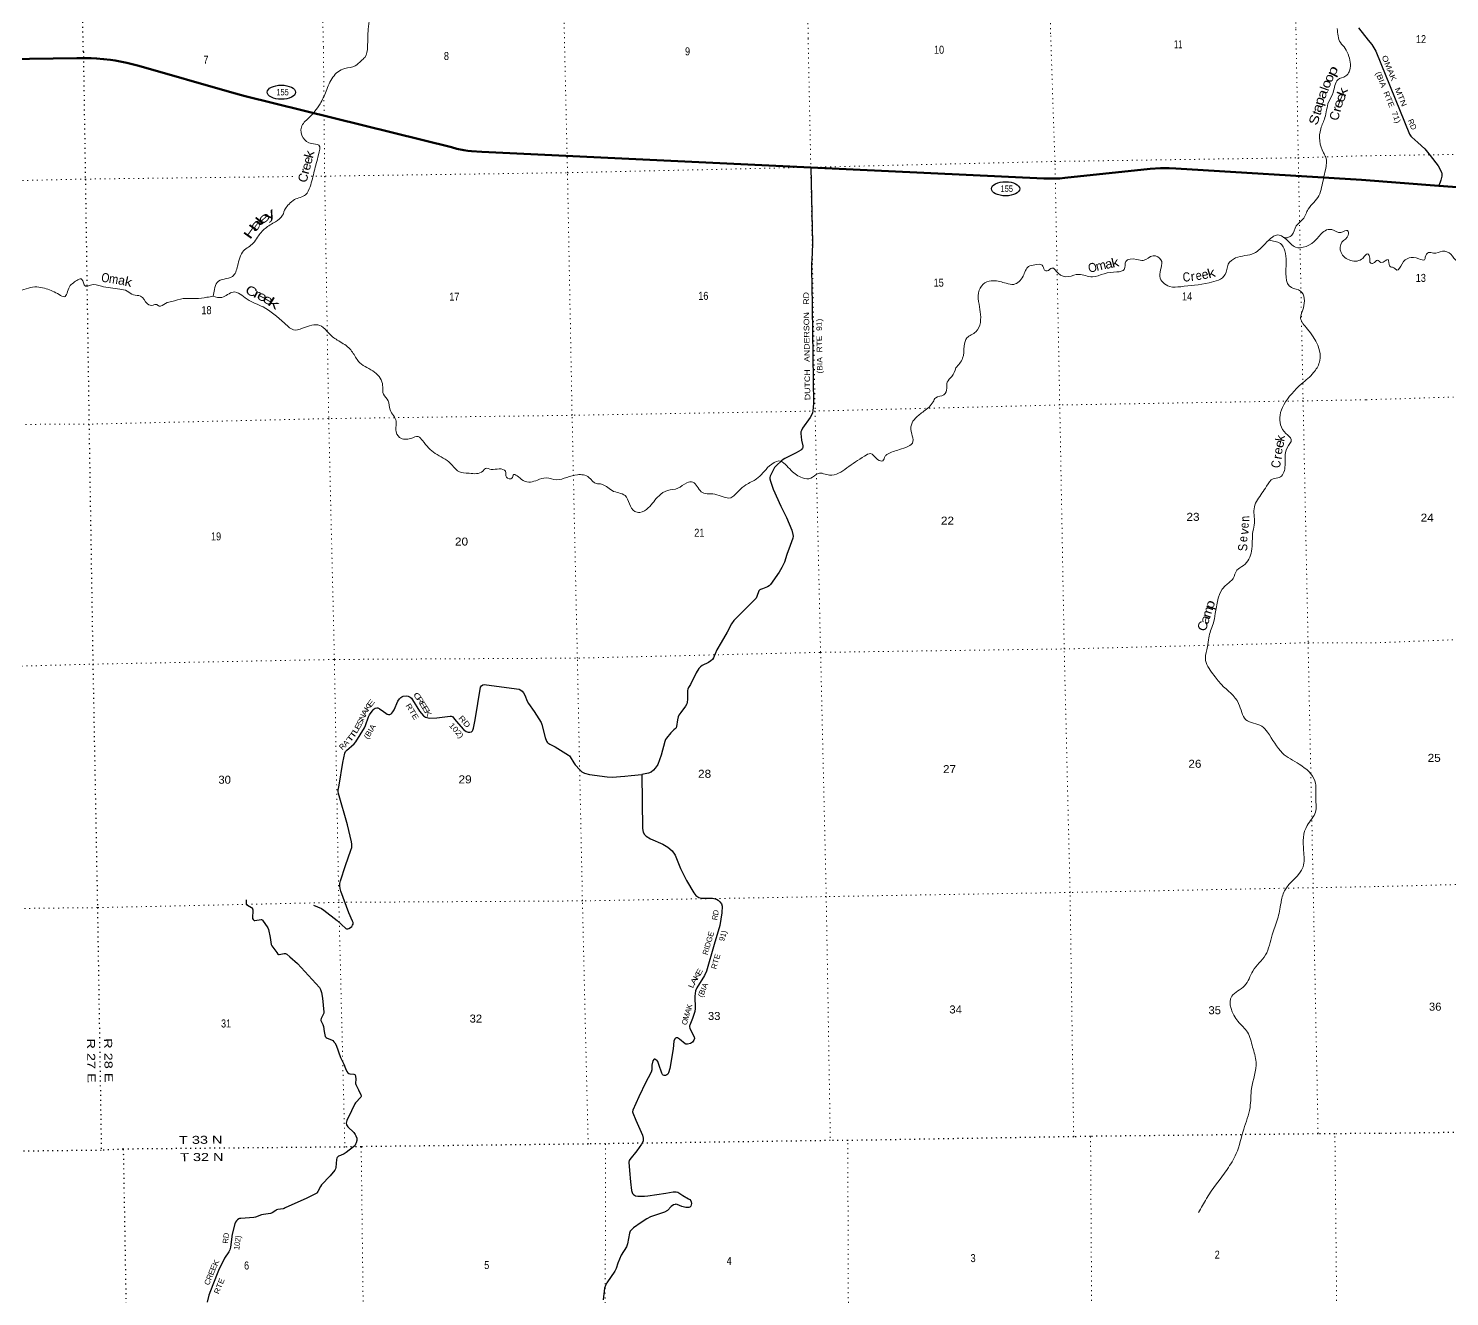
# Model space of a CAD drawing. Header units: feet. Extents: x 244583 to 493183, y 184934 to 372822.
# Drawn here: x 399801 to 430878, y 297849 to 325566 of the extents above; entities that cross this region are included whole.
import ezdxf
from ezdxf.enums import TextEntityAlignment as Align

# ---------------------------------------------------------------- set-up
doc = ezdxf.new("R2010")
doc.units = ezdxf.units.FT
doc.header["$LTSCALE"] = 70
doc.linetypes.add('DOTTED', pattern=[1.5, 0.3, -1.2])
for name, color, linetype, lineweight in [('17', 7, 'Continuous', 25), ('23', 7, 'Continuous', 70), ('29', 7, 'Continuous', 25), ('30', 7, 'Continuous', 25), ('39', 7, 'Continuous', 13), ('6', 7, 'DOTTED', 25), ('7', 7, 'DOTTED', 13)]:
    doc.layers.add(name, color=color, linetype=linetype, lineweight=lineweight)
doc.layers.add('41', color=7, linetype='Continuous')

msp = doc.modelspace()

# ---------------------------------------------------------------- linework, layer by layer
at = {"layer": '17'}
for centre in [(405332.06, 324171.72), (421168.96, 322062.33)]:
    msp.add_ellipse(centre, major_axis=(309.24, -1), ratio=0.500121, dxfattribs=at)
at = {"layer": '23'}
for points in [[(398259.3, 324877.88), (400860.87, 324919.53), (401171.95, 324913.83), (401291.12, 324910.36), (401442.9, 324895.18), (401597.64, 324879.49), (401694.32, 324865.08), (401808.5, 324845.52), (401949.41, 324813.62), (402217.22, 324745.45), (404251.99, 324166.99), (404538.31, 324086), (409051.3, 322968.58), (409165.94, 322938.4), (409321.11, 322905.43), (409410.75, 322893.11), (409488.92, 322884.88), (409715.59, 322869.12), (416911.16, 322526.84)], [(416911.16, 322526.84), (422006.25, 322284.47), (422250.59, 322283.46), (422353.4, 322288.98), (422462.33, 322297.95), (424330.24, 322496.26), (424554.08, 322510.99), (424750, 322515.4), (424891.4, 322505.84), (428952.41, 322257.39)], [(428952.41, 322257.39), (430646.71, 322129.65), (432122.37, 322018.39), (432438.24, 321994.58)]]:
    msp.add_lwpolyline(points, dxfattribs=at)
at = {"layer": '29'}
for points in [[(428888.49, 325576.01), (429100.29, 325307.74), (429176.33, 325212.63), (429267.08, 325070.52), (430003.27, 323255.68), (430031.79, 323208.12), (430050.32, 323189.83), (430184.96, 323073.33), (430335.95, 322937.05), (430452.87, 322791.84), (430625.85, 322566.11), (430699.73, 322425.13), (430706.65, 322390.15), (430706.65, 322337.84), (430687.95, 322249.24), (430646.71, 322129.65)], [(416911.16, 322526.84), (416945.48, 320877.24), (416940.82, 320651.47), (416928.63, 320408.9), (416926.08, 320246), (416932.47, 319987.4), (416970.66, 317368.45), (416952.39, 317210.79), (416945.26, 317164.43), (416923.87, 317115.68), (416893.08, 317061.35), (416727.45, 316828.97), (416702.88, 316781.61), (416693.38, 316750.7), (416691.02, 316714.9), (416709.62, 316569.8), (416733.94, 316445.04), (416733.78, 316409.5), (416729.02, 316392.85), (416712.97, 316371.77), (416688.63, 316351.24), (416593.2, 316292.1), (416339.33, 316163.4), (416308.43, 316145.56), (416267.17, 316114.52), (416158.73, 316012.41), (416115.96, 315967.23), (416092.71, 315926.4), (416023.29, 315780.58), (416016.16, 315752.04), (416016.16, 315723.51), (416025.66, 315673.58), (416089.9, 315495.75), (416257.67, 315123.76), (416380.95, 314876.03), (416496.15, 314598.82), (416520.47, 314503.36), (416524.66, 314471.62), (416519.92, 314427.62), (416455.86, 314265.3), (416388.59, 314065.59), (416334.56, 313900.95), (416278.32, 313781.97), (416220.5, 313684.57), (416030.4, 313413.51), (416001.88, 313383.79), (415964.53, 313358.06), (415850.2, 313314.91), (415811.79, 313304.13), (415792.78, 313293.44), (415776.22, 313272.71), (415731.89, 313148.34), (415711.99, 313112.72), (415619.03, 313018.3), (415227.23, 312627.66), (415172.75, 312550.8), (415078.87, 312372.69), (414947.47, 312145.17), (414851.29, 311983.18), (414785.26, 311813.27), (414759.9, 311776.83), (414725.86, 311746.7), (414670.27, 311705.96), (414535.76, 311642.07), (414498.24, 311612.91), (414462.1, 311575.5), (414405.62, 311479.31), (414276.72, 311223.54), (414238.73, 311160.58), (414221.89, 311123.18), (414214.97, 311094), (414215.49, 310904.71), (414207.84, 310834.82), (414198.34, 310802.72), (414171.61, 310754.07), (414066.92, 310618.16), (414027.25, 310553.06), (414013, 310519.77), (413992.98, 310454.67), (413970.23, 310306.96), (413967.85, 310283.18), (413953.78, 310265.74), (413913.2, 310233.25), (413877.55, 310199.96), (413850.46, 310168.27), (413753.99, 310054.92), (413732.6, 310021.63), (413716.39, 309979.09), (413636.59, 309684.07), (413566.27, 309480.69), (413551.6, 309457.66), (413509.24, 309395.09), (413466.47, 309352.29), (413416.57, 309314.24), (413362.68, 309289.41), (413214.59, 309261.93)], [(407479.71, 310698.41), (407536.15, 310656.5), (407642.34, 310579.28), (407672.88, 310568.79), (407704.12, 310572.14), (407732.63, 310586.41), (407746.89, 310600.68), (407770.65, 310629.21), (407796.31, 310670.79), (407877.85, 310862.76), (407913.22, 310913.35), (407941.74, 310939.51), (407967.88, 310956.15), (407998.77, 310970.42), (408061.57, 310980.34), (408105.7, 310970.42), (408146.09, 310949.02), (408174.61, 310927.62), (408200.28, 310894.7), (408351.88, 310643.61), (408443.12, 310540.04), (408483.3, 310511.3), (408512.03, 310502), (408564.31, 310492.49), (408729.81, 310496.96), (409021.91, 310532.23), (409044.31, 310534.09), (409070.45, 310524.58), (409079.95, 310519.82), (409098.96, 310500.8), (409156.93, 310426.29), (409317.46, 310244.14), (409372.23, 310201.2), (409417.38, 310184.56), (409453.7, 310184.72), (409488.66, 310194.07), (409510.05, 310213.09), (409521.93, 310229.73), (409535.03, 310269.54), (409570.23, 310456.36), (409689.44, 311166.72), (409709.65, 311197.48), (409738.16, 311218.87), (409773.81, 311223.63), (409819.7, 311222.39), (410533.96, 311122.17), (410572.22, 311103.55), (410598.36, 311084.53), (410626.88, 311046.48), (410655.22, 310993.67), (410707.67, 310863.4), (410735.04, 310809.59), (410857.03, 310638.65), (411011.83, 310398.53), (411031.37, 310355.76), (411100.85, 310066.32), (411128.27, 309985.98), (411144.9, 309964.58), (411159.16, 309950.31), (411199.55, 309919.4), (411322.29, 309863.38), (411611.98, 309682.29), (411632.03, 309667.36), (411651.04, 309642.38), (411729.87, 309515.3), (411760.34, 309470), (411857.77, 309358.25), (411900.72, 309319.24), (411929.05, 309301.18), (411959.95, 309288.09), (412069.22, 309262.61), (412458.96, 309207.25), (412564.77, 309203.68), (412841.03, 309220.37), (412979.35, 309235.78), (413214.59, 309261.93)], [(406031.52, 306401.75), (406210.35, 306331.22), (406264.14, 306294.54), (406553.94, 306066.51), (406742.58, 305893.12), (406758.39, 305887.94), (406784.53, 305887.94), (406808.29, 305892.7), (406841.15, 305913.66), (406870.08, 305940.26), (406891.46, 305968.79), (406900.97, 305990.19), (406899.87, 306022.2), (406891.46, 306056.77), (406807.47, 306234.28), (406633.89, 306711.26), (406618.2, 306765.34), (406613.44, 306824.79), (406613.44, 306877.1), (406626.06, 306935.46), (406731.48, 307267.47), (406852.96, 307603.92), (406872.45, 307665.32), (406874.83, 307739.03), (406865.96, 307790.21), (406774.97, 308157.97), (406581.69, 308844.72), (406575.43, 308885.12), (406577.8, 308916.03), (406598.8, 309027.06), (406673.2, 309522.08), (406718.14, 309729.34), (406737, 309762.51), (406758.39, 309783.91), (406922.56, 309926.78), (406962.95, 309974.34), (407148.94, 310277.33), (407174.23, 310328.42), (407239.71, 310520.06), (407262.15, 310561.44), (407342.93, 310676.76), (407361.94, 310693.41), (407385.7, 310710.05), (407418.06, 310716.35), (407442.73, 310719.56), (407473.63, 310702.92), (407479.71, 310698.41)], [(413214.59, 309261.93), (413227.66, 308081.38), (413243.11, 307999.43), (413270.27, 307948.98), (413309.64, 307913.83), (413403.13, 307851.07), (413677.61, 307734.3), (413784.89, 307668.92), (413875.18, 307590.45), (413944.08, 307494.03), (414057.93, 307207.67), (414193.66, 306940.03), (414355.58, 306675.03), (414397.95, 306617.94), (414460.3, 306570.39), (414529.18, 306555.86), (414763.31, 306557.4), (414844.68, 306537.1), (414887.46, 306510.95), (414924.14, 306476.33), (414953.99, 306430.1), (414968.25, 306380.16), (414964.59, 306232.69), (414918.69, 305962.74), (414794.57, 305543.35), (414626.08, 304958.26), (414582, 304863.1), (414416.87, 304600.41), (414388.45, 304530.26), (414371.62, 304411.33), (414380.16, 304144.7), (414374.19, 304076.11), (414323.28, 303927.04), (414262.51, 303777.7), (414257.75, 303763.43), (414257.75, 303746.79), (414266.27, 303717.47), (414293.63, 303651.41), (414362.4, 303523.67), (414367.06, 303489.99), (414355.18, 303453.13), (414321.91, 303411.52), (414280.01, 303382.23), (414212.61, 303363.96), (414179.34, 303363.96), (414165.13, 303371.4), (414036.17, 303477.49), (413993.99, 303504.25), (413963.1, 303506.63), (413948.85, 303499.5), (413934.59, 303485.23), (413915.82, 303432.17), (413898.47, 303263.97), (413827.02, 302833.71), (413796.77, 302742.17), (413780.14, 302711.26), (413763.5, 302694.61), (413734.71, 302681.91), (413701.72, 302680.35), (413677.96, 302689.86), (413663.7, 302704.12), (413649.14, 302728.39), (413589.37, 302921.03), (413561.52, 302984.7), (413540.14, 303013.24), (413523.5, 303025.13), (413506.87, 303037.01), (413487.86, 303037.01), (413475.98, 303032.26), (413452.74, 303002.67), (413436.26, 302903.23), (413433.21, 302803.99), (413418.6, 302753.22), (413355.95, 302631.05)], [(404563.99, 306522.42), (404560.47, 306435.52), (404564.03, 306424.82), (404569.8, 306417.44), (404588.98, 306402.23), (404681.91, 306353.4), (404692.35, 306342.79), (404699.48, 306324.95), (404705.42, 306303.55), (404707.42, 306277.19), (404697.7, 306135.46), (404703.04, 306109.16), (404713.73, 306090.74), (404731.56, 306072.3), (404741.06, 306067.55), (404753.38, 306066.03), (404891.96, 306088.95), (404901.46, 306087.76), (404910.52, 306083.93), (404921.66, 306073.49), (405034.59, 305909), (405048.79, 305874.35), (405090.71, 305694.03), (405109.38, 305542.65), (405112.96, 305530.16), (405122.03, 305512.85), (405229.54, 305365.85)], [(405229.54, 305365.85), (405254.27, 305332.04), (405267.41, 305323.89), (405284.05, 305323.89), (405393.29, 305347.49), (405405.24, 305347.67), (405420.68, 305345.29), (405434.94, 305340.53), (405452.76, 305329.83), (405517.68, 305273.63), (405681.62, 305127.95), (406166.9, 304601.81), (406190.59, 304559.43), (406209.6, 304497.61), (406231.36, 304370.87), (406259.5, 304064.84), (406259.5, 304044.63), (406249.51, 304013.5), (406200.09, 303923.36), (406195.34, 303899.58), (406197.21, 303882.87), (406237.02, 303796.9), (406252.37, 303752.16), (406267.93, 303639.96), (406292.77, 303534.59), (406301.09, 303522.1), (406312.52, 303509.62), (406336.92, 303499.98)], [(406336.92, 303499.98), (406428.35, 303463.87), (406456.74, 303444.82), (406482.87, 303418.07), (406500.7, 303393.7), (406527.29, 303342.92), (406624.68, 303074.36), (406699.81, 302928.58), (406733.77, 302830.34), (406764.47, 302770.12), (406785.86, 302741.58), (406810.24, 302725.02), (406828.63, 302718.99), (406917.74, 302708.29), (406931.71, 302703.66), (406942.69, 302692.84), (406952.19, 302667.87), (406959.69, 302601.23), (406952.19, 302513.31), (406953.38, 302502.61), (406959.65, 302483.98), (407018.16, 302366.11), (407073.39, 302259.48), (407078.15, 302244.02), (407078.15, 302232.13), (407075.77, 302219.05), (407067.45, 302203.6), (406954.59, 302084.11), (406940.52, 302063.05), (406862.4, 301907.56), (406762.98, 301698.99), (406754.99, 301667.4), (406752.61, 301636.48), (406758.55, 301604.38), (406769.03, 301579.87), (406787.07, 301556.83), (406918.88, 301431.83), (406946.28, 301393.36), (406964.1, 301362.44), (406979.55, 301311.32), (406980.3, 301261.47), (406971.23, 301212.64), (406956.97, 301176.97), (406936.77, 301144.87), (406912.07, 301118.34), (406750.25, 300994.48), (406708.72, 300967.94), (406624.54, 300933.28)], [(413355.95, 302631.05), (413305.26, 302532.19), (413147.08, 302217.11), (413014.99, 301925.4), (413010.24, 301889.73), (413015.81, 301862.24), (413081.06, 301704.09), (413225.92, 301374), (413243.11, 301314.31), (413243.11, 301271.51), (413240.73, 301245.35), (413208.95, 301183.58), (413102.41, 301037.51), (412950.83, 300848.26), (412938.95, 300824.48), (412931, 300788.82), (412946.25, 300603.21), (412964.53, 300357.02), (412991.99, 300165.63), (413010.24, 300104.01), (413029.25, 300077.85), (413056.28, 300064.07), (413079.15, 300054.08), (413124.3, 300044.56), (413272.59, 300044.97), (413345.29, 300049.32), (413737.78, 300110.64), (413896.57, 300134.92), (413965.48, 300139.68), (414003.88, 300131.14), (414110.14, 300054.83), (414236.44, 299987.09), (414262.51, 299968.48), (414283.9, 299944.7), (414295.78, 299918.54), (414298.75, 299883.46), (414286.27, 299825.81), (414267.26, 299804.41), (414245.73, 299795.27), (414224.49, 299792.52), (414176.97, 299794.9), (414087.94, 299815.76), (413984.49, 299861.48), (413960.73, 299866.23), (413941.8, 299862.82), (413910.83, 299854.34), (413857.81, 299816.34), (413773.01, 299733.07), (413712.49, 299695.63), (413402.32, 299589.21), (413325.35, 299550.96), (413197.54, 299469.07), (413034.03, 299349.95), (412981.73, 299299.12), (412962.72, 299275.35), (412947.13, 299236.69), (412903.31, 298999.52), (412877.52, 298935.85), (412765.55, 298753.27), (412689.76, 298579.63), (412653.81, 298465.71), (412622.11, 298402.15), (412447.08, 298150.65), (412421.45, 298092.12), (412401.94, 298034.13), (412368.22, 297777.52)], [(406624.54, 300933.28), (406578.41, 300914.29), (406564.9, 300904.13), (406551.83, 300889.86), (406542.32, 300870.84), (406535.18, 300844.53), (406524.51, 300672.88), (406514.42, 300639.87), (406499.55, 300613.44), (406395.91, 300485.43), (406208.46, 300290.06), (406185.85, 300254.01), (406132.42, 300145.01), (406116.98, 300121.83), (406105.11, 300109.35), (406093.58, 300100.2), (405891.35, 300002.39), (405418.37, 299789.53), (405393.43, 299776.45), (405372.47, 299769.67), (405256.78, 299749.11), (405229.46, 299742.57), (405211.6, 299733.49), (405130.84, 299677.77), (405115.4, 299668.86), (405091.69, 299661.9), (404938.37, 299645.08), (404900.38, 299635.1), (404764.91, 299584.44), (404729.79, 299576.46), (404442.92, 299558.88), (404419.16, 299552.35), (404403.29, 299546.43), (404371.64, 299526.19), (404349.06, 299502.41), (404328.87, 299476.26), (404312.24, 299439.15), (404255.47, 299215.43), (404223.12, 298925.79), (404206.76, 298872.63), (404180.35, 298825.93), (404090.75, 298689.95), (403960.13, 298415.96), (403834.13, 298107.71), (403749.2, 297877.25), (403709.85, 297729.76)]]:
    msp.add_lwpolyline(points, dxfattribs=at)
at = {"layer": '39'}
for points in [[(407218.25, 325168.38), (407233.52, 325551.31), (407270.01, 326016.81), (407233.13, 326216.53), (407134.82, 326482.22), (407315.07, 326919.16), (407545.94, 327346.62), (407604.03, 327543.46), (407763.3, 327883.09), (408013.66, 328207.66), (408421.53, 328851.62), (408652.36, 329123.38), (408807.35, 329323.44), (409158.86, 329317.65), (409681.98, 329475.73), (410087.32, 329682.91), (410226.2, 330038.46), (410279.59, 330445.54), (410194.09, 330656.79), (410154.05, 330787.73), (410297.84, 331074.59), (410509.8, 331718.16), (410700.93, 331934.84), (410869.37, 332189.66), (410924.28, 332477.46), (411253.75, 333092.14), (411331.33, 333343.82), (411496.66, 333683.52), (411620.75, 333931.73), (411690.2, 334187.35), (411892.93, 334604.35), (412093.58, 335025.36), (412110.03, 335478.49), (412199.58, 336059.9), (412312.28, 336409.06), (412431.03, 336758.3), (412417.85, 337318.22), (412563.72, 337758.79), (412694.18, 338140.52), (412731.24, 338244.1)], [(428423.43, 325566.4), (428492.63, 325255.63), (428594.84, 325128.97), (428674.03, 324955.25), (428684.72, 324620.18), (428606.36, 324527.26), (428436.85, 324446.14), (428331.07, 324164.64), (428233.5, 323956.08), (428151.42, 323616.61), (428060.79, 323373.88), (428118.75, 322850.14), (428169.74, 322752.46), (428162.77, 322475.52), (428079.72, 322095.62), (428021.98, 321908.28), (427789.24, 321617.46), (427671.76, 321398.29), (427524.14, 321251.07), (427426.47, 321046.54), (427358.97, 321002.39), (427298.75, 320988.72), (427240.42, 320995.28)], [(407218.25, 325168.38), (407156.71, 324933.84), (407077.84, 324861.11), (406947.55, 324746.65), (406716.77, 324692.24), (406459.24, 324501.79), (406309.75, 324192.91), (406179.6, 323916.85), (405927.16, 323607.34), (405770.77, 323409.39), (405809.21, 323172), (405987.98, 323051.34), (406152.45, 323015.16), (406145.72, 322806.92), (406052.01, 322448.96), (405959.9, 322107.21), (405861.5, 321930.95), (405619.92, 321825.76), (405499.41, 321723.68), (405419.09, 321628.69), (405360.3, 321481.73), (405202.39, 321342.32), (404978.01, 321197.17), (404811.37, 321005.01), (404717.86, 320873.32), (404506.16, 320706.27), (404375.5, 320371.61), (404260.24, 320144.41), (404078, 320087.21), (403930.42, 320016.75), (403867.81, 319861.61), (403839.83, 319715.2)], [(420079.84, 318146.79), (420229.87, 318356.7), (420265.34, 318624.27), (420325.37, 318801.57), (420521.77, 318935.9), (420617.48, 319138.35), (420579.29, 319599.99), (420591.13, 319844.73), (420718.2, 320005.57), (420902.73, 320052.73), (421180.81, 319995.23), (421348.95, 319973.28), (421550.36, 320148.15), (421673.95, 320365.46), (421808.29, 320401.23), (421972.08, 320391.3), (422023.27, 320285.55), (422076.25, 320266.71), (422181.62, 320330.02), (422319.88, 320214.38), (422545.82, 320143.42), (422770.69, 320191.62), (423066.88, 320136.6), (423321.5, 320205.77), (423603.18, 320243.3), (423765.25, 320299.99), (423797.07, 320474.54), (424034.21, 320516.99), (424180.16, 320494.48), (424397.57, 320597.03), (424567.38, 320510.49), (424542.43, 320148.24), (424756.09, 319927.47), (424998.51, 319921.58), (425620.18, 320006.23), (425968.82, 320186.9), (426039.74, 320410.94), (426197.65, 320550.34), (426602.86, 320651.66), (426843.73, 320861.88), (427011.47, 321011.64), (427093.25, 321050.1), (427309.73, 320954.66), (427505.84, 320787.98), (427967.83, 320957.42), (428154.75, 321146.06), (428301.51, 321170.03), (428503.03, 321106.52), (428649.38, 321146.64), (428663.99, 321050.05), (428524.71, 320892.94), (428504.27, 320668.18), (428714.66, 320495.81), (428854.35, 320481.22), (428984.81, 320541.18)], [(426926.35, 320935.93), (427178.81, 320864.43), (427304.05, 320471.7), (427421.72, 319903.02), (427617.55, 319825.22), (427681.58, 319457.18), (427620.74, 319233.4), (427768.19, 318996.79), (428031.27, 318270.23), (427905.92, 318042.78), (427641.78, 317795.6), (427251.87, 317337.11), (427170.85, 317112.81), (427298.26, 316714.07), (427416.77, 316581.77), (427324.52, 316401.62), (427279.09, 315972.19), (427153.64, 315748.77), (427023.07, 315723.19), (426877.89, 315559.87), (426677.65, 315261.81), (426608.93, 315108.53), (426611.96, 314757.1), (426578.38, 314572.41), (426547.13, 314141.31), (426371.47, 313829.74), (426228.86, 313723.05), (426146.6, 313547.2), (425977.05, 313389.32), (425707.92, 312554.14), (425653.43, 312397.19), (425610.84, 312248.63), (425585.59, 312054.04), (425537.8, 311794.24), (425703.94, 311459.12), (425887.6, 311227.48), (426265.82, 310810.94), (426426.43, 310455.48), (426771.32, 310312.83), (426897.84, 310182.75), (427224.6, 309726.51), (427592.27, 309483.44), (427934.84, 309118.51), (427951.12, 308722.98), (427948.34, 308440.09), (427762.17, 308144.4), (427685.43, 307599.01), (427674.49, 307241.17), (427268.14, 306715.59), (427192.16, 306453.04), (427116.61, 306095.55), (426998.22, 305755.15), (426852.12, 305315.04), (426574.55, 304962.47), (426397.08, 304642.77), (426116.38, 304411.32), (426247.6, 303865.21), (426459.66, 303628.24), (426571.07, 303301.82), (426648.18, 302974.51), (426547.95, 302400.24), (426514.42, 301979.19), (426377.23, 301506.99), (426213.36, 300973.5), (426012.36, 300626.93), (425560.46, 299989.08), (425390.64, 299685.73)], [(428984.81, 320541.18), (429088.82, 320637.82), (429134.57, 320547.66), (429146.3, 320440.84), (429210.93, 320433.75), (429298.65, 320499.69), (429378.02, 320452.44), (429534.31, 320517.4), (429568.8, 320372.57), (429658.1, 320335.57), (429727.42, 320286.15), (429838.24, 320423.1), (430203.56, 320533.64), (430332.96, 320511.38), (430346.2, 320568.11), (430417.26, 320668.11), (430528.39, 320653.65), (430723.36, 320694.98), (430907.85, 320631.16), (431047.27, 320481.87), (431184.21, 320494.04), (431296.02, 320566.4), (431384.04, 320612.16), (431435.38, 320552.37), (431506.03, 320547.39), (431564.32, 320429.16), (431711.49, 320431.4), (431859.56, 320375.11), (431953.76, 320412.88), (432053.04, 320382.09), (432132.91, 320433.77), (432209.74, 320420.81), (432273.04, 320500.51), (432424.68, 320474.55), (432611.4, 320527.86), (432811.34, 320508.69), (432842.6, 320442.55), (432985.21, 320479.04), (433046.75, 320542.56), (433157.29, 320566.44)], [(398359.72, 319264.3), (398740.73, 319275.38), (398904.59, 319418.98), (398948.5, 319672.63), (398996.55, 319922.34), (399101.92, 319985.65), (399241.92, 319958.95), (399398.4, 319997.31), (399502.73, 319866.66), (399847.01, 319903.78), (400188.92, 319876.2), (400476.9, 319748.25), (400581.1, 319700.42), (400696.57, 319919.54), (400783.15, 320006.62), (400968.96, 320082.09), (401047.53, 319932.6), (401155.91, 319957.61), (401396.78, 319933.49), (401802.24, 319869.16), (401958.79, 319826.72), (402098.23, 319743.43), (402254.37, 319717.14), (402406.2, 319545.29), (402530.11, 319516.15), (402592.18, 319535.93), (402657.74, 319499.23), (402801.6, 319557.47), (402935.78, 319599.3), (403186.52, 319662.3), (403459.11, 319661.22), (403704.68, 319689.75), (403841.3, 319715.48)], [(403836.73, 319714.62), (404031.79, 319688.05), (404279.1, 319805.51), (404581.94, 319649.66), (404931.59, 319478.85), (405401.11, 319123.24), (405631.1, 318973.6), (405857.58, 319038), (406208.33, 319059.13), (406359.53, 318911.5), (406553.36, 318754.87), (406806.07, 318585.61), (406956.66, 318383.42), (407019.69, 318288.07), (407329.94, 318079.89), (407542.99, 317804.56), (407549.03, 317649.16), (407565.19, 317570.79), (407665.74, 317429.95), (407711.31, 317229.1), (407844.95, 316980.02), (407833.61, 316793.87), (407918.65, 316628.38), (408163.56, 316604.37), (408326.05, 316644.91), (408419.19, 316556.39), (408698.98, 316276.72), (409033.75, 316057.04), (409209.84, 315883.79), (409439.03, 315843.22), (409734.62, 315889.19), (409793.69, 315947.27), (409921.37, 315928.33), (410096.69, 315940.92), (410231.32, 315887.81), (410254.94, 315755.09), (410374.5, 315737.96), (410401.13, 315801.27), (410620.09, 315687.7), (410930.8, 315695.68), (411121.43, 315740.98), (411350.57, 315702.42), (411575.39, 315752.64), (411806, 315813.11), (412057.91, 315752.92), (412222.92, 315617.76), (412265.39, 315614.82), (412440.53, 315556.69), (412564.04, 315464.91), (412847.51, 315355.03), (413060.37, 315008.99), (413169.95, 314987.56), (413355.13, 315087.27), (413590.51, 315353.91), (413773.31, 315467.7), (414004.24, 315516.05), (414201, 315636.25), (414329.92, 315647.64), (414510.94, 315440.18), (414809.14, 315385.21), (415158.36, 315309.34), (415338.2, 315459.41), (415492.29, 315590.64), (415723.14, 315719.79), (416004.51, 316003.78), (416213.69, 316112.18), (416481.52, 315904.93), (416729.93, 315745.66), (416907.89, 315734.07), (417068.66, 315841.22), (417322.06, 315801.27), (417695.49, 315960.35), (418086.48, 316220.89), (418214.3, 316274.68), (418371.08, 316145.38), (418486.92, 316116.03), (418532.79, 316216.2), (418586.11, 316262.01), (418848.02, 316361.66), (419144.25, 316538.97), (419117.78, 316703.94), (419108.52, 316905.71), (419197.73, 317047.4), (419381.55, 317199.59), (419586.16, 317406.86), (419640.46, 317493.1), (419820.53, 317556.31), (419883.25, 317707.41), (419892.12, 317832.89), (419995.87, 317958.78), (420079.84, 318146.79)]]:
    msp.add_spline(points, degree=3, dxfattribs=at)
at = {"layer": '6'}
for points in [[(401001.84, 325056.39), (400956.26, 327622.95), (400847.31, 332943.56), (400770.94, 338244.36), (400637.16, 343611.17), (400534.24, 348933.88), (400451.37, 354268.96), (400376.65, 359598.08), (400317.2, 364223.95)], [(401001.84, 325056.39), (401045.53, 322273.9), (401125.48, 316918.52), (401210.27, 311671.81), (401309.99, 306349.81), (401394.69, 301045.06)], [(460014.68, 302175.76), (459843, 302168.65), (459677.81, 302158.07), (454701.23, 302009.7), (454487.47, 302010.49), (449397.56, 301888.67), (449208.08, 301883.77), (444075.62, 301775.43), (443845.88, 301765.88), (438746.45, 301607.58), (438549, 301596.5), (433670.53, 301494.04), (433382.48, 301473.51), (429353.9, 301411.13)], [(429353.9, 301411.13), (428370.45, 301408.7), (428003.09, 301405.32), (423027.83, 301350.25), (422658.55, 301342.78), (417718.32, 301260.33), (417336.78, 301258.61), (412418.43, 301188.83), (412041.03, 301183.18), (407077.98, 301124.38), (406720.81, 301117.23), (401874.51, 301071.53), (401394.69, 301045.06), (398686.05, 301015.72)], [(401874.51, 301071.53), (401967.91, 295742.76), (402068.62, 290365.69), (402147.9, 285036.56), (402191.55, 283348.57)]]:
    msp.add_lwpolyline(points, dxfattribs=at)
at = {"layer": '7'}
for points in [[(422154.04, 325447.33), (422133.12, 328001.9), (422023.68, 333360.92), (421904.35, 338703.65), (421847.55, 344053.21), (421718.69, 349351.33), (421624.51, 354623.6), (421508.42, 359871.33), (421421.33, 364640.27)], [(426765.22, 364745.69), (426834.72, 360023.58), (426963.41, 354737.59), (427061.98, 349439.09), (427182.94, 344126.71), (427227.44, 338791.16), (427342.65, 333454.44), (427472.11, 328109.82), (427518.25, 325549.66)], [(411523.59, 325248.35), (411485.57, 327776.31), (411382.06, 333145.52), (411258.82, 338478.09), (411164.4, 343768.55), (411067.02, 349131.77), (410950.36, 354423.98), (410868.03, 359716.61), (410766.3, 364430.08)], [(416085.11, 364535.01), (416175.02, 359799.87), (416293.62, 354513.75), (416402.18, 349223.47), (416466.72, 343900.29), (416595.81, 338583.97), (416708.67, 333273.51), (416826.55, 327886.28), (416851.23, 325347.44)], [(405579.03, 356715.83), (405615.31, 354324.19), (405726.1, 349017.75), (405845.56, 343664.92), (405930.24, 338346.03), (406049.08, 333041.72), (406186.56, 327701.23), (406252.89, 325151.57)], [(422658.55, 301342.78), (422579.01, 306682.01), (422451.47, 312003.84), (422353.93, 317336.54), (422248.58, 322658.95), (422154.04, 325447.33)], [(427518.25, 325549.66), (427570.46, 322739.08), (427675.54, 317426.78), (427784.04, 312138.8), (427896.23, 306786.27), (428003.09, 301405.32)], [(406252.89, 325151.57), (406279.05, 322335.61), (406367.52, 317041.05), (406491.64, 311773.68), (406588.34, 306473.27), (406720.81, 301117.23)], [(412041.03, 301183.18), (411915.72, 306496.99), (411804.78, 311801.07), (411689.66, 317111.1), (411588.87, 322413.41), (411523.59, 325248.35)], [(416851.23, 325347.44), (416909.91, 322525.85), (417003.15, 317203.14), (417123.39, 311929.6), (417247.31, 306591.52), (417336.78, 301258.61)], [(405982.72, 322334.2), (406293.12, 322337.99), (411588.87, 322413.41), (416911.77, 322531.96), (422248.58, 322658.95), (427570.46, 322739.08), (428942.32, 322781.08)], [(428942.32, 322781.08), (432835.95, 322840.85), (435341.31, 322889.53)], [(398307.01, 322210.32), (401045.53, 322273.9), (405631.39, 322329.91)], [(459685.57, 318123.85), (459440.46, 318109.48), (454173.54, 317958.72), (443498.29, 317794.4), (438228.92, 317681.91), (432961.35, 317573.54), (429045.01, 317449.64)], [(429045.01, 317449.64), (427675.54, 317426.78), (422353.93, 317336.54), (417003.15, 317203.14), (411689.66, 317111.1), (406359.5, 317038.83), (401125.48, 316918.52), (398401.87, 316905.9)], [(429147.37, 312134.47), (433060.86, 312285.65), (438355.48, 312339.92), (443681.85, 312426.98), (449033.76, 312558.85), (454238.77, 312670.31), (459526.07, 312807.24), (459795.23, 312809.93)], [(398496.8, 311597.81), (401210.27, 311671.81), (406491.64, 311773.68), (411837.01, 311803.91), (417123.39, 311929.6), (422451.47, 312003.84), (427784.04, 312138.8), (429147.37, 312134.47)], [(459904.81, 307499.41), (459573.46, 307498.37), (454254.22, 307340.76), (449070.77, 307270.01), (443811.97, 307115.33), (438512.21, 307002.43), (433216.16, 306909.78), (429249.94, 306808.88)], [(429249.94, 306808.88), (427896.23, 306786.27), (422579.01, 306682.01), (417247.31, 306591.52), (411915.72, 306496.99), (406588.55, 306465.2), (401309.99, 306349.81), (398591.16, 306321.28)], [(412418.43, 301188.83), (412414.62, 295871.71), (412610.45, 290563.75), (412681.91, 285224.32), (412775.89, 279873.34), (412801.49, 279289.46)], [(418119.95, 279388.48), (418097.45, 279965.59), (418011.23, 285328.89), (417862.12, 290625.92), (417737.12, 295927.62), (417718.32, 301260.33)], [(423027.83, 301350.25), (423060.82, 295937.1), (423199.63, 290647.88), (423321.7, 285303.69), (423449.95, 280032.38), (423472.4, 279489.4)], [(428774.28, 279590.65), (428769.55, 280122.56), (428650.86, 285414.31), (428557.72, 290732.99), (428425.57, 296076.92), (428370.45, 301408.7)], [(407077.98, 301124.38), (407144.17, 295754.51), (407278.03, 290422.74), (407362.11, 285142.21), (407439.02, 280130.63)]]:
    msp.add_lwpolyline(points, dxfattribs=at)

# ---------------------------------------------------------------- texts
at = {"layer": '17', "width": 0.8}
for p in [(405358.11, 324103.41), (421195.01, 321994.02)]:
    msp.add_text('155', height=140, dxfattribs=at).set_placement(p, align=Align.CENTER)
at = {"layer": '30'}
for s, rotation, width, p in [('OMAK   MTN', 292.08, 1.25, (429615.28, 324398.36)), ('(BIA  RTE  71)', 292.08, 1.15, (429481.16, 324037.31)), ('DUTCH   ANDERSON   RD', 90.835, 1.2, (416882.24, 318623.51)), ('(BIA  RTE  91)', 90.835, 1.15, (417157.89, 318623.51)), ('K', 56.989, 1.35, (407266.91, 310694.23)), ('E', 53.005, 1.55, (407335.8, 310781.65)), ('RTE', 301.122, 1.2, (408143.4, 310603.44)), ('C', 313.117, 1.6, (408265.43, 310926.4)), ('R', 304.122, 1.35, (408320.34, 310851.61)), ('E', 301.122, 1.35, (408379.95, 310751.41)), ('S', 63.664, 1.25, (407110.26, 310380.96)), ('N', 67.136, 1.1, (407157.53, 310489.1)), ('A', 64.529, 1.25, (407207.25, 310591.6)), ('E', 301.122, 1.35, (408438.52, 310658.34)), ('K', 299.378, 1.25, (408492.07, 310569.42)), ('RD', 311.39, 1.25, (409294, 310376.63)), ('T', 53.741, 1.7, (406950.89, 310095.55)), ('L', 58.741, 1.55, (407009.45, 310197.58)), ('E', 59.741, 1.35, (407060.25, 310283.9)), ('(BIA', 58.456, 1.1, (407315.97, 310165.87)), ('102)', 311.39, 1.2, (409115.29, 310183.03)), ('T', 50.872, 1.8, (406885.1, 310010.38)), ('R', 80.35, 0.8, (414872.06, 306124.45)), ('D', 80.35, 0.8, (414891.22, 306232.47)), ('91)', 73.514, 0.85, (415044.84, 305719.44)), ('RTE', 73.935, 1.05, (414887.82, 305156.47)), ('K', 57.846, 1.35, (414466.97, 304821.89)), ('E', 61.145, 1.3, (414523.95, 304915.72)), ('L', 67.946, 1.3, (414354.02, 304631.68)), ('A', 61.846, 1.35, (414407.38, 304722.74)), ('(BIA', 67.946, 1.05, (414606.76, 304527.58)), ('A', 71.144, 1.1, (414281.47, 304068.86)), ('K', 77.835, 0.9, (414311.32, 304174.08)), ('RD', 83.627, 0.85, (404178.79, 299119.8)), ('102)', 83.627, 0.95, (404429.1, 299020.22)), ('K', 64.511, 1.2, (403952.04, 298561.67)), ('E', 67.767, 1.15, (403861.05, 298358.56)), ('E', 67.767, 1.15, (403902.18, 298459.2)), ('R', 67.767, 1.05, (403817.95, 298253.12)), ('RTE', 67.767, 1.1, (404028.81, 298056.47))]:
    msp.add_text(s, height=120, rotation=rotation, dxfattribs=dict(at, width=width)).set_placement(p, align=Align.CENTER)
for s, rotation, p in [('RD', 292.08, (430006.98, 323445.98)), ('R', 45.013, (406706.52, 309828.65)), ('A', 44.351, (406785.53, 309903.41)), ('RIDGE', 73.935, (414725.05, 305557.13)), ('M', 71.144, (414243.67, 303951.22)), ('O', 67.857, (414209.72, 303829.17)), ('C', 69.77, (403772.49, 298142.86))]:
    msp.add_text(s, height=120, rotation=rotation, dxfattribs=at).set_placement(p, align=Align.CENTER)
at = {"layer": '41'}
for s, rotation, width, p in [('o', 71.336, 1.15, (428329.97, 324451.54)), ('p', 64.529, 1.45, (428405.09, 324595.37)), ('a', 69.798, 1.3, (428183.64, 324099.23)), ('o', 69.783, 1.2, (428269.75, 324320.44)), ('k', 69.783, 1.35, (428628.36, 324145.33)), ('e', 67.058, 1.3, (428585.23, 324020.2)), ('a', 74.209, 1.2, (428082.04, 323799.66)), ('p', 73.938, 1.2, (428122.15, 323953.15)), ('r', 74.938, 1.2, (428503.45, 323774.26)), ('e', 68.898, 1.25, (428532.33, 323888.51)), ('S', 71.203, 1.25, (428013.76, 323540.19)), ('t', 70.98, 1.05, (428062.94, 323690.07)), ('k', 75.401, 1.2, (406038.5, 322792.01)), ('e', 75.259, 1.05, (405968.53, 322524.19)), ('e', 75.259, 1.05, (406004.52, 322661.45)), ('r', 75.022, 1.2, (405936.72, 322416.59)), ('a', 51.617, 1.85, (404846.2, 321210.32)), ('l', 49.235, 1.65, (404931.26, 321296.51)), ('e', 40.831, 1.85, (405010.31, 321351.27)), ('y', 35.291, 1.8, (405123.45, 321424.86)), ('H', 54.7, 1.65, (404739.19, 321070.07)), ('O', 12.568, 0.9, (423090.12, 320244.23)), ('a', 12.725, 1.1, (423445.51, 320326.07)), ('k', 13.455, 1.2, (423586.59, 320353.37)), ('O', 351.469, 0.85, (401471.23, 320019.71)), ('m', 351.469, 0.9, (401651.88, 319992.62)), ('k', 347.706, 1.15, (401967.98, 319931.44)), ('C', 5.894, 0.85, (425134.22, 320036.12)), ('e', 8.378, 0.9, (425405.53, 320070.62)), ('k', 15.792, 1.25, (425693.21, 320126.85)), ('C', 332.606, 1.25, (404630.92, 319736.91)), ('r', 334.507, 1.5, (404760.71, 319675.21)), ('e', 333.422, 1.4, (404870.62, 319623.48)), ('e', 330.422, 1.45, (404997.08, 319552.36)), ('k', 328.599, 1.75, (405116.23, 319473.59)), ('e', 74.56, 1.1, (427249.09, 316460.75)), ('C', 84.745, 0.85, (427181.39, 316034.84)), ('r', 80.146, 1.05, (427207.54, 316183.41)), ('n', 91.366, 0.85, (426500.84, 314851.44)), ('e', 86.32, 0.8, (426485.41, 314697.65)), ('S', 88.085, 0.9, (426455.48, 314218.04)), ('e', 84.608, 0.85, (426455.56, 314397.46)), ('p', 72.675, 1.25, (425728.85, 312945.47)), ('a', 72.075, 1.25, (425623.15, 312617.02)), ('m', 72.075, 1.05, (425676.71, 312782.58)), ('C', 70.925, 1.1, (425573.76, 312472.79))]:
    msp.add_text(s, height=200, rotation=rotation, dxfattribs=dict(at, width=width)).set_placement(p, align=Align.CENTER)
for s, rotation, p in [('l', 70.058, (428237.6, 324214.82)), ('C', 77.209, (428462.88, 323633.49)), ('C', 74.81, (405904.66, 322276.01)), ('m', 13.699, (423275.22, 320289.22)), ('a', 350.501, (401825.33, 319963.6)), ('r', 5.894, (425270.63, 320049.32)), ('e', 10.817, (425547.45, 320094.14)), ('k', 82.104, (427273.3, 316595.88)), ('e', 78.146, (427219.82, 316315.05)), ('v', 79.621, (426482, 314551.71))]:
    msp.add_text(s, height=200, rotation=rotation, dxfattribs=at).set_placement(p, align=Align.CENTER)
at = {"layer": '6', "width": 1.35}
for s, rotation, p in [('R 27 E', 270.915, (401080.67, 303486.84)), ('R 28 E', 270.915, (401455.9, 303492.96)), ('T 33 N', 0.54, (403095.53, 301183.05)), ('T 32 N', 0.54, (403118.62, 300806.77))]:
    msp.add_text(s, height=175, rotation=rotation, dxfattribs=at).set_placement(p)
at = {"layer": '7'}
for s, width, p in [('12', 0.85, (430143.05, 325245.31)), ('9', 0.85, (414159.26, 324978.36)), ('10', 0.85, (419603.45, 325013.16)), ('11', 0.65, (424851.59, 325133.83)), ('7', 0.85, (403627.16, 324794.69)), ('8', 0.85, (408886.39, 324877.26)), ('15', 0.85, (419595.81, 319922.19)), ('13', 0.85, (430139.18, 320026.29)), ('17', 0.85, (409004.28, 319616.23)), ('16', 0.85, (414448.89, 319634.43)), ('14', 0.85, (425027.01, 319622.68)), ('18', 0.85, (403584, 319321.02)), ('22', 1.1, (419754.57, 314720.35)), ('23', 1.1, (425124.81, 314803.75)), ('24', 1.1, (430246.02, 314785.73)), ('19', 0.85, (403793.63, 314377.03)), ('21', 0.85, (414360.72, 314456.55)), ('20', 1.1, (409128.58, 314263.57)), ('26', 1.1, (425165.47, 309406.96)), ('25', 1.1, (430398.97, 309535.87)), ('30', 1.05, (403955.42, 309058.09)), ('29', 1.1, (409206.49, 309065.71)), ('28', 1.1, (414444.5, 309188.13)), ('27', 1.1, (419800.15, 309289.34)), ('36', 1.05, (430426.9, 304097.29)), ('32', 1.05, (409448.71, 303837.73)), ('33', 1.05, (414660.13, 303894.83)), ('34', 1.05, (419940.04, 304036.51)), ('35', 1.05, (425605.6, 304020.43)), ('31', 0.85, (404012.45, 303730.41)), ('4', 0.85, (415069.12, 298541.84)), ('3', 0.85, (420403.62, 298602.1)), ('2', 0.85, (425741.79, 298676.6)), ('6', 0.85, (404516.71, 298440.48)), ('5', 0.85, (409767.73, 298450.11))]:
    msp.add_text(s, height=175, dxfattribs=dict(at, width=width)).set_placement(p)

doc.saveas('drawing.dxf')
